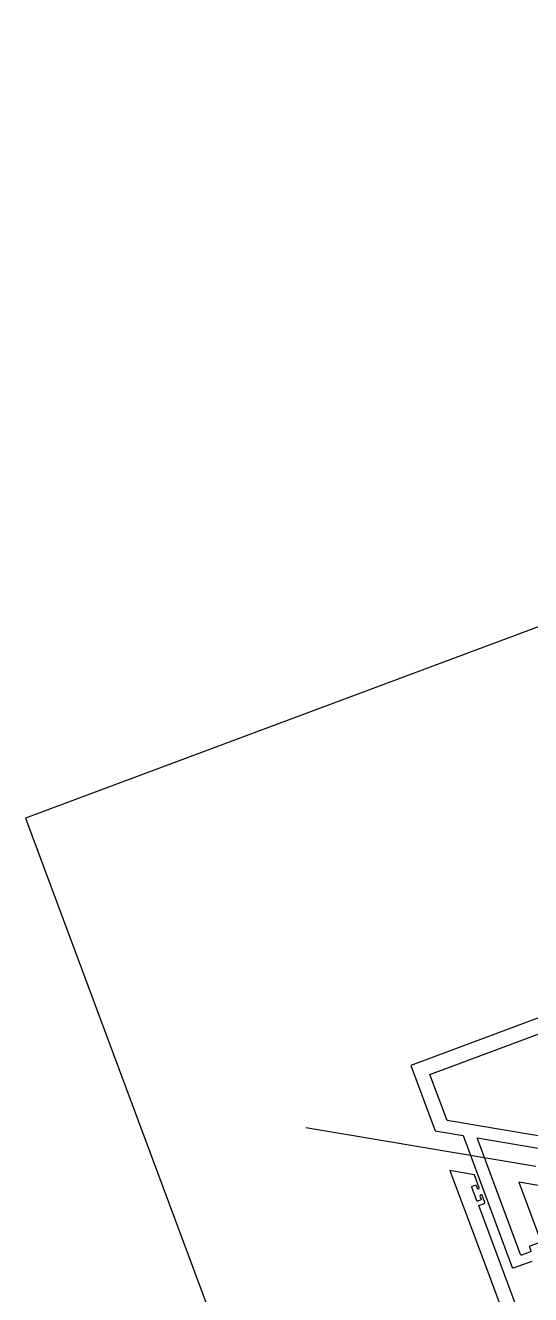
# Model space of a CAD drawing. Extents: x 12199666 to 24617114, y 1197707 to 2548648.
# Drawn here: x 12330171 to 12330336.5, y 1276288 to 1276703.6 of the extents above; entities that cross this region are included whole.
import ezdxf

# ---------------------------------------------------------------- set-up
doc = ezdxf.new("R2010")
doc.units = 0
doc.header["$LTSCALE"] = 10
doc.header["$MEASUREMENT"] = 0
doc.linetypes.add('TX-PLAN-T1-F11$0$ACAD_ISO04W100', pattern=[30, 24, -3, 0, -3])
doc.layers.add('TX-PLAN-T1-F11$0$_EDO-ALUMINIUM-SECTION', color=90, linetype='Continuous', lineweight=30)
for name, color, linetype in [('TX-PLAN-T1-F11$0$F-Alum', 4, 'Continuous'), ('TX-PLAN-T1-F11$0$F-center', 6, 'TX-PLAN-T1-F11$0$ACAD_ISO04W100'), ('TX-PLAN-T1-F11$0$F-concrete', 7, 'Continuous')]:
    doc.layers.add(name, color=color, linetype=linetype)

# ---------------------------------------------------------------- blocks, each defined once
blk = doc.blocks.new('*U193')
at = {"layer": 'TX-PLAN-T1-F11$0$F-Alum'}
for points in [[(1481.25, 127.07, -0.414214), (1481.52, 127), (1483.17, 124.15, 0.414214), (1483.44, 124.08), (1485.65, 125.35, 0.371001), (1485.68, 125.79, 0.371001), (1485.28, 125.99), (1484.35, 125.45, -0.414214), (1484.08, 125.53), (1483.54, 126.46, -0.414214), (1483.61, 126.73), (1487.74, 129.11, -0.414214), (1488.01, 129.04), (1488.55, 128.11, -0.414214), (1488.48, 127.84), (1487.54, 127.3, 0.324751), (1487.5, 126.85, 0.324751), (1487.91, 126.66), (1489.67, 127.67), (1489.67, 131.94), (1494, 134.44), (1494, 273.92), (1445, 245.61)], [(1445, 262.93), (1484.28, 285.62), (1485.29, 283.88, 0.414214), (1485.56, 283.81), (1487.77, 285.08, 0.370983), (1487.8, 285.52, 0.370983), (1487.4, 285.72), (1486.47, 285.19, -0.414214), (1486.2, 285.26), (1485.66, 286.19, -0.414214), (1485.73, 286.46), (1489.86, 288.85, -0.414214), (1490.13, 288.77), (1490.67, 287.84, -0.414214), (1490.6, 287.57), (1489.67, 287.03, 0.386506), (1489.65, 286.59, 0.386506), (1490.03, 286.39), (1494, 288.68), (1494, 296.8), (1465.77, 280.5), (1440, 265.61)]]:
    blk.add_lwpolyline(points, format="xyb", dxfattribs=at)
at = {"layer": 'TX-PLAN-T1-F11$0$F-center'}
blk.add_line((1500, -30.81), (1500, 345.67), dxfattribs=at)
at = {"layer": 'TX-PLAN-T1-F11$0$F-concrete'}
blk.add_line((1584.68, 453.13), (460.04, -196.6), dxfattribs=at)
blk.add_line((1584.68, 453.13), (460.04, -196.6), dxfattribs=at)
blk = doc.blocks.new('TX-PLAN-T1-F11$0$TY001')
at = {"layer": 'TX-PLAN-T1-F11$0$F-Alum', "flags": 128}
for points in [[(60, 255.97), (25.8, 315.17), (6, 303.74), (6, 294.43), (-33.88, 271.39, 0.414214), (-33.99, 270.98), (-30.73, 265.33, -0.414214)], [(-24.48, 264.17), (-26.01, 266.83, 0.414214), (-26.42, 266.94), (-27.49, 266.32, -0.414214), (-27.9, 266.43), (-29.39, 269.02, -0.414214), (-29.28, 269.43), (6, 289.81), (6, 136.09)]]:
    blk.add_lwpolyline(points, format="xyb", dxfattribs=at)
at = {"layer": 'TX-PLAN-T1-F11$0$F-Alum'}
blk.add_lwpolyline([(10, 119.85), (10, 300.48), (23.88, 308.5), (55, 254.63)], dxfattribs=at)
at = {"layer": 'TX-PLAN-T1-F11$0$F-center'}
blk.add_line((0, -30.81), (0, 345.67), dxfattribs=at)
at = {"layer": 'TX-PLAN-T1-F11$0$F-concrete'}
blk.add_line((460.04, -196.6), (84.68, 453.13), dxfattribs=at)
blk = doc.blocks.new('TX-PLAN-T1-F11$0$A$C21521A5F')
at = {"rotation": 90}
for name, p in [('TX-PLAN-T1-F11$0$TY001', (388.72, 21260.22, 0)), ('*U193', (388.72, 19760.22, 0))]:
    blk.add_blockref(name, p, dxfattribs=at)
blk = doc.blocks.new('TX-PLAN-T1-F11$0$标准层幕墙0118')
at = {"color": 3}
blk.add_blockref('TX-PLAN-T1-F11$0$A$C21521A5F', (32561.28, 9139.78, 0), dxfattribs=at)
blk = doc.blocks.new('TX-PLAN-T1-F11')
at = {"layer": 'TX-PLAN-T1-F11$0$_EDO-ALUMINIUM-SECTION', "rotation": 350.4236156863823}
blk.add_blockref('TX-PLAN-T1-F11$0$标准层幕墙0118', (12293055.45, 1251790.44), dxfattribs=at)

msp = doc.modelspace()

# ---------------------------------------------------------------- block references
msp.add_blockref('TX-PLAN-T1-F11', (0, 0))

doc.saveas('drawing.dxf')
